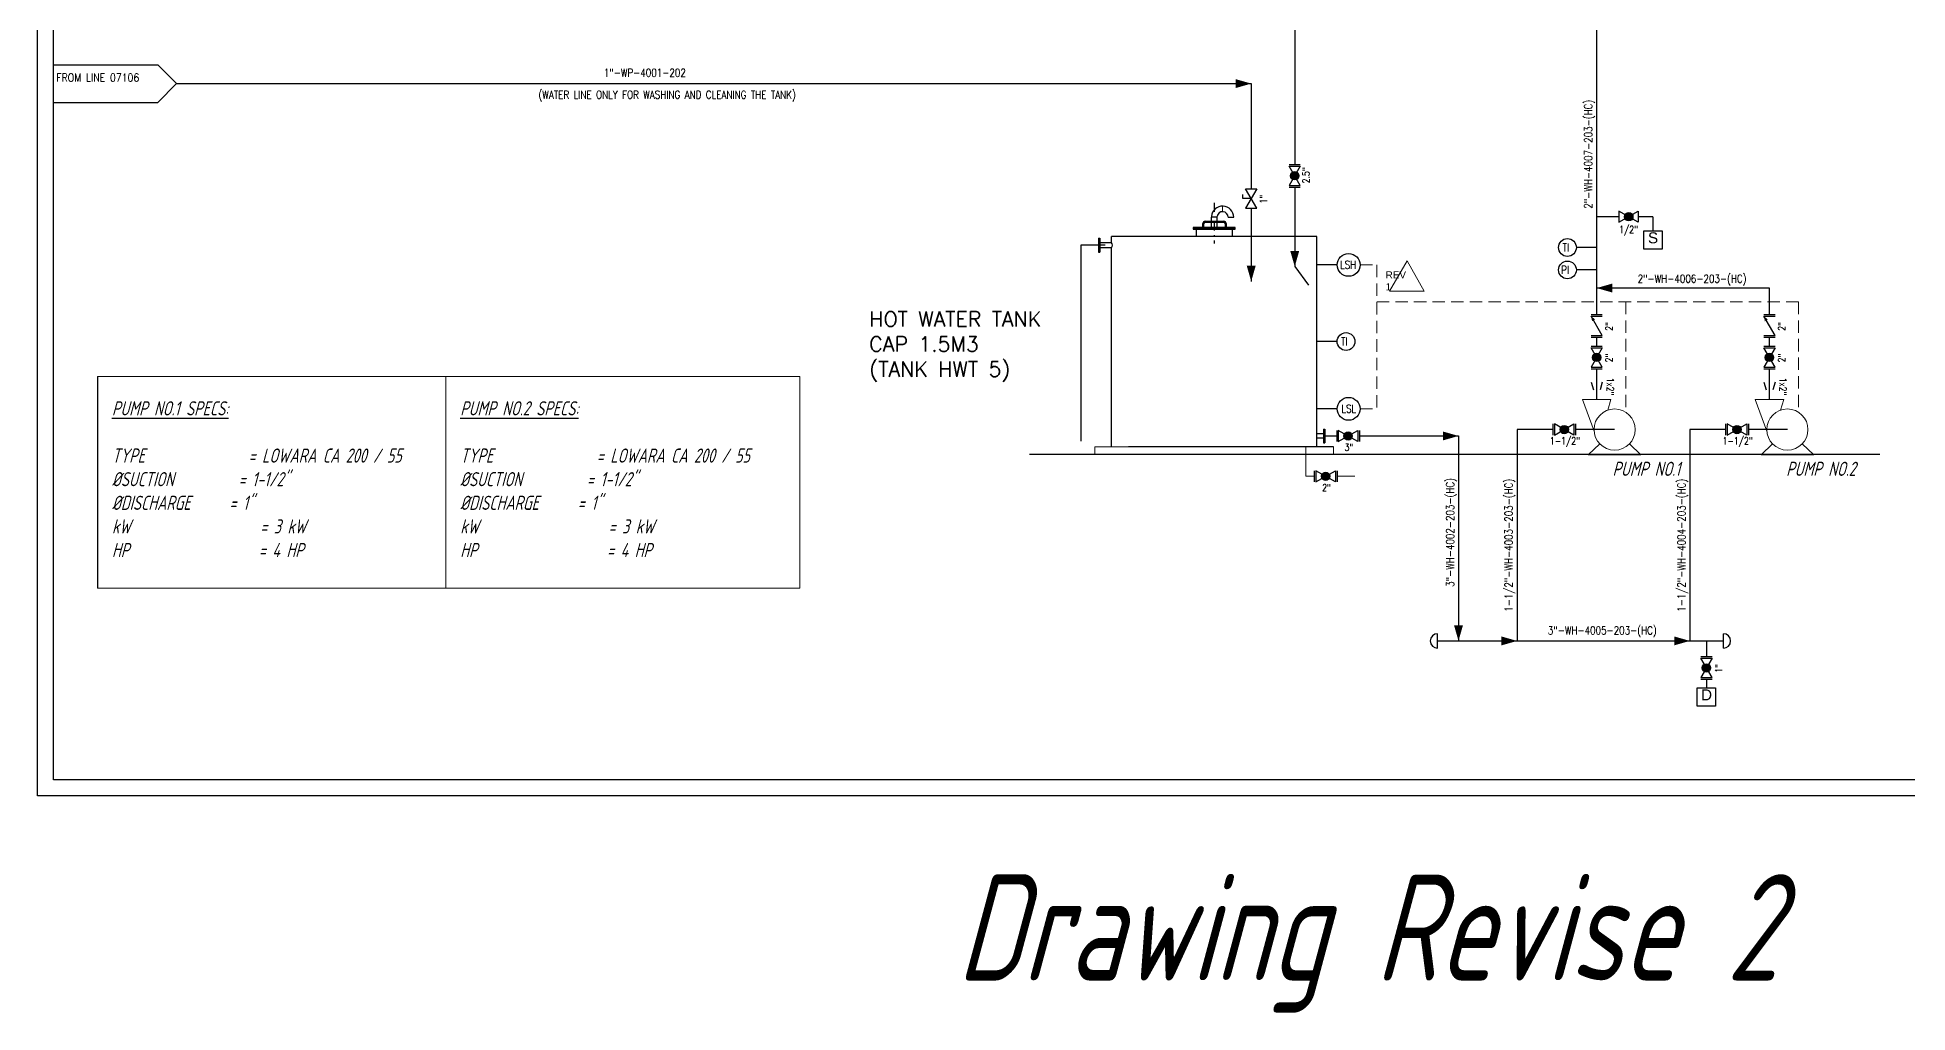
# Model space of a CAD drawing. Extents: x -29512 to 147477, y -5232 to 39709.
# Drawn here: x 141020.5 to 141284.4, y 7845.6 to 7983.3 of the extents above; entities that cross this region are included whole.
import ezdxf
from ezdxf.enums import TextEntityAlignment as Align

# ---------------------------------------------------------------- set-up
doc = ezdxf.new("R2010")
doc.units = 0
for name, pattern in [('ASSI', [16, 10, -2, 2, -2]), ('DASHDOT', [25.4, 12.7, -6.35, 0, -6.35]), ('HIDDEN', [0.375, 0.25, -0.125])]:
    doc.linetypes.add(name, pattern=pattern)
doc.layers.get('0').update_dxf_attribs({"linetype": 'CONTINUOUS'})
doc.layers.add('DIMENSI', color=20, linetype='CONTINUOUS', lineweight=9)
doc.layers.add('FITTING', color=7, linetype='CONTINUOUS', lineweight=13)
for name, color, linetype in [('DIMENSION', 3, 'CONTINUOUS'), ('HATCH', 4, 'CONTINUOUS'), ('MIXER', 1, 'CONTINUOUS'), ('P-0001', 7, 'CONTINUOUS'), ('PIPA', 6, 'CONTINUOUS'), ('PRODUCT', 3, 'CONTINUOUS'), ('RED', 1, 'CONTINUOUS'), ('S', 7, 'CONTINUOUS'), ('TEXT', 4, 'CONTINUOUS')]:
    doc.layers.add(name, color=color, linetype=linetype)
doc.styles.add('A3', font='arial.ttf', dxfattribs={"height": 0.3})
doc.styles.add('C4', font='COMPLEX', dxfattribs={"height": 0.4})
doc.styles.add('ROMANS', font='romans')
doc.styles.add('S', font='ITALIC', dxfattribs={"height": 6})
doc.styles.add('S25', font='SIMPLEX', dxfattribs={"width": 0.8, "height": 0.25})
doc.styles.add('S3', font='SIMPLEX', dxfattribs={"width": 0.9, "height": 0.3})
doc.styles.add('S35S', font='SIMPLEX', dxfattribs={"width": 0.5, "height": 0.35})
doc.styles.add('S3S', font='SIMPLEX', dxfattribs={"width": 0.7, "height": 0.3})
doc.styles.add('STYLE4', font='isocp.shx', dxfattribs={"width": 0.8, "oblique": 15, "height": 2})

# ---------------------------------------------------------------- blocks, each defined once
blk = doc.blocks.new('LOSAN', base_point=(47, 38))
for p, q in [((47, 38.7), (50.9, 38.7)), ((47, 37.3), (50.9, 37.3))]:
    blk.add_line(p, q)
at = {"layer": 'S'}
for tag, p, height, style, width in [('3', (47.1, 38.1), 0.35, 'S35S', 0.5), ('1', (47.1, 38.1), 0.3, 'S3', 0.9), ('4', (47.1, 37.5), 0.35, 'S35S', 0.5), ('2', (47.1, 37.5), 0.3, 'S3', 0.9)]:
    blk.add_attdef(tag, p, '', height=height, dxfattribs=dict(at, style=style, width=width))
blk = doc.blocks.new('PUMP')
at = {"layer": 'FITTING'}
for points in [[(298, -21), (468, 438), (53, 438), (101, 282)], [(-217, -206), (-383, -365), (383, -365), (217, -206)]]:
    blk.add_lwpolyline(points, dxfattribs=at)
blk.add_circle((0, 0), 299, dxfattribs=at)
blk = doc.blocks.new('PRESA', base_point=(1.75, 0.1))
for p, q in [((1.5, 0.1), (1.5, 0.6)), ((1.5, 0.6), (2, 0.6)), ((2, 0.6), (2, 0.1)), ((2, 0.1), (1.5, 0.1))]:
    blk.add_line(p, q)
at = {"style": 'S', "width": 1.2}
blk.add_attdef('1', text='', height=0.3, dxfattribs=at).set_placement((1.75, 0.2), align=Align.CENTER)

msp = doc.modelspace()

# ---------------------------------------------------------------- hatches: boundary and pattern name
h = msp.add_hatch(color=256)
edge = h.paths.add_edge_path()
edge.add_arc((141197.9516, 7963.722), 0.5901, 0, 360)
h = msp.add_hatch(color=256)
edge = h.paths.add_edge_path()
edge.add_arc((141245.0876, 7957.942), 0.5901, 0, 360)
h = msp.add_hatch(color=256)
edge = h.paths.add_edge_path()
edge.add_arc((141240.5576, 7938.0756), 0.5901, 0, 360)
h = msp.add_hatch(color=256)
edge = h.paths.add_edge_path()
edge.add_arc((141264.9335, 7938.0756), 0.5901, 0, 360)
h = msp.add_hatch(color=256)
edge = h.paths.add_edge_path()
edge.add_arc((141205.4773, 7926.9969), 0.5901, 0, 360)
h = msp.add_hatch(color=256)
edge = h.paths.add_edge_path()
edge.add_arc((141235.9757, 7927.901), 0.5901, 0, 360)
h = msp.add_hatch(color=256)
edge = h.paths.add_edge_path()
edge.add_arc((141260.3516, 7927.901), 0.5901, 0, 360)
h = msp.add_hatch(color=256)
edge = h.paths.add_edge_path()
edge.add_arc((141202.3171, 7921.3051), 0.5901, 0, 360)
h = msp.add_hatch(color=256)
edge = h.paths.add_edge_path()
edge.add_arc((141256.0411, 7894.2627), 0.5901, 0, 360)

# ---------------------------------------------------------------- linework, layer by layer
for p, q in [((141037.552, 7979.3841), (141040.1712, 7976.7358)), ((141040.1712, 7976.7358), (141037.552, 7974.0875)), ((141197.1648, 7965.0989), (141198.7385, 7965.0989)), ((141198.7385, 7962.3451), (141197.1648, 7965.0989)), ((141198.7385, 7965.0989), (141197.1648, 7962.3451)), ((141191.0258, 7961.8841), (141192.5994, 7961.8841)), ((141192.5994, 7961.8841), (141191.0258, 7959.1303)), ((141192.5994, 7959.1303), (141191.0258, 7961.8841)), ((141197.1648, 7962.3451), (141198.7385, 7962.3451)), ((141190.6324, 7960.5072), (141190.6324, 7961.0973)), ((141191.8126, 7960.5072), (141190.6324, 7960.5072)), ((141191.0258, 7959.1303), (141192.5994, 7959.1303)), ((141243.6623, 7958.7288), (141243.6623, 7957.1552)), ((141246.4161, 7957.1552), (141243.6623, 7958.7288)), ((141243.6623, 7957.1552), (141246.4161, 7958.7288)), ((141246.4161, 7958.7288), (141246.4161, 7957.1552)), ((141239.7708, 7939.4525), (141241.3445, 7939.4525)), ((141241.3445, 7936.6987), (141239.7708, 7939.4525)), ((141241.3445, 7939.4525), (141239.7708, 7936.6987)), ((141264.1467, 7939.4525), (141265.7203, 7939.4525)), ((141265.7203, 7936.6987), (141264.1467, 7939.4525)), ((141265.7203, 7939.4525), (141264.1467, 7936.6987)), ((141239.7708, 7936.6987), (141241.3445, 7936.6987)), ((141264.1467, 7936.6987), (141265.7203, 7936.6987)), ((141204.1004, 7926.2101), (141206.8542, 7927.7837)), ((141204.1004, 7927.7837), (141204.1004, 7926.2101)), ((141206.8542, 7926.2101), (141204.1004, 7927.7837)), ((141206.8542, 7927.7837), (141206.8542, 7926.2101)), ((141234.5988, 7927.1142), (141237.3527, 7928.6878)), ((141234.5988, 7928.6878), (141234.5988, 7927.1142)), ((141237.3527, 7927.1142), (141234.5988, 7928.6878)), ((141237.3527, 7928.6878), (141237.3527, 7927.1142)), ((141258.9747, 7927.1142), (141261.7285, 7928.6878)), ((141258.9747, 7928.6878), (141258.9747, 7927.1142)), ((141261.7285, 7927.1142), (141258.9747, 7928.6878)), ((141261.7285, 7928.6878), (141261.7285, 7927.1142)), ((141200.9401, 7920.5183), (141203.694, 7922.0919)), ((141200.9401, 7922.0919), (141200.9401, 7920.5183)), ((141203.694, 7920.5183), (141200.9401, 7922.0919)), ((141203.694, 7922.0919), (141203.694, 7920.5183)), ((141255.2542, 7895.6396), (141256.8279, 7895.6396)), ((141256.8279, 7892.8857), (141255.2542, 7895.6396)), ((141256.8279, 7895.6396), (141255.2542, 7892.8857)), ((141255.2542, 7892.8857), (141256.8279, 7892.8857))]:
    msp.add_line(p, q)
at = {"color": 1, "lineweight": 20}
for p, q in [((141213.81, 7951.7051), (141211.317, 7947.4509)), ((141213.81, 7951.7051), (141216.2187, 7947.4509)), ((141211.317, 7947.4509), (141216.2187, 7947.4509))]:
    msp.add_line(p, q, dxfattribs=at)
for centre in [(141197.9516, 7963.722), (141245.0876, 7957.942), (141240.5576, 7938.0756), (141264.9335, 7938.0756), (141205.4773, 7926.9969), (141235.9757, 7927.901), (141260.3516, 7927.901), (141202.3171, 7921.3051), (141256.0411, 7894.2627)]:
    msp.add_circle(centre, 0.5901)
at = {"layer": 'DIMENSI', "color": 3, "linetype": 'ByBlock', "lineweight": 9}
for p, q in [((141169.7387, 7925.4824), (141203.4159, 7925.4824)), ((141169.7387, 7925.4824), (141169.7387, 7924.3593)), ((141203.4159, 7925.4824), (141203.4159, 7924.3593))]:
    msp.add_line(p, q, dxfattribs=at)
at = {"layer": 'DIMENSION', "color": 0, "linetype": 'ByBlock', "ltscale": 0.5}
for p, q in [((141197.9516, 8013.0568), (141197.9516, 7965.3294)), ((141240.5576, 7949.7964), (141240.5576, 8010.2859)), ((141040.1712, 7976.7358), (141191.8126, 7976.7358)), ((141191.8126, 7976.7358), (141191.8126, 7961.8841)), ((141197.9516, 7962.1146), (141197.9516, 7950.9149)), ((141191.8126, 7959.1303), (141191.8126, 7948.8135)), ((141243.6623, 7957.942), (141240.5576, 7957.942)), ((141248.4948, 7957.942), (141246.4161, 7957.942)), ((141248.4948, 7957.942), (141248.4948, 7955.9684)), ((141171.2028, 7953.9183), (141167.766, 7953.9183)), ((141167.766, 7953.9183), (141167.766, 7926.2501)), ((141240.5576, 7953.6005), (141237.6835, 7953.6005)), ((141197.9516, 7950.9149), (141199.9021, 7948.2996)), ((141203.9351, 7951.1436), (141201.0609, 7951.1436)), ((141240.5576, 7950.4299), (141237.6835, 7950.4299)), ((141240.5576, 7944.1386), (141240.5576, 7949.7964)), ((141264.9335, 7947.8757), (141240.5576, 7947.8757)), ((141264.9335, 7944.1386), (141264.9335, 7947.8757)), ((141203.9351, 7940.3259), (141201.0609, 7940.3259)), ((141240.5576, 7939.683), (141240.5576, 7940.9238)), ((141264.9335, 7939.683), (141264.9335, 7940.9238)), ((141029.0446, 7935.4035), (141029.0446, 7905.5159)), ((141240.5576, 7932.1568), (141240.5576, 7936.4682)), ((141264.9335, 7932.1568), (141264.9335, 7936.4682)), ((141203.9351, 7930.8275), (141201.0609, 7930.8275)), ((141202.2146, 7926.9969), (141203.8699, 7926.9969)), ((141207.0847, 7926.9969), (141221.059, 7926.9969)), ((141221.059, 7926.9969), (141221.059, 7898.0681)), ((141234.3684, 7927.901), (141229.3221, 7927.901)), ((141229.3221, 7927.901), (141229.3221, 7898.0681)), ((141243.0853, 7927.901), (141237.5831, 7927.901)), ((141253.6979, 7927.901), (141253.6979, 7898.0681)), ((141256.9151, 7927.901), (141253.6979, 7927.901)), ((141258.7442, 7927.901), (141256.9151, 7927.901)), ((141267.4611, 7927.901), (141261.959, 7927.901)), ((141280.5254, 7924.3593), (141160.539, 7924.3593)), ((141218.1009, 7897.0493), (141218.1009, 7899.0869)), ((141218.1009, 7898.0681), (141258.4347, 7898.0681)), ((141256.0411, 7898.0681), (141256.0411, 7895.8701)), ((141258.4347, 7897.0493), (141258.4347, 7899.0869)), ((141256.0411, 7892.6553), (141256.0411, 7891.4594))]:
    msp.add_line(p, q, dxfattribs=at)
at = {"layer": 'DIMENSION', "color": 6, "linetype": 'ByBlock', "ltscale": 0.5}
for p, q in [((141197.1648, 7965.3294), (141198.7385, 7965.3294)), ((141197.1648, 7962.1146), (141198.7385, 7962.1146)), ((141239.7708, 7944.1386), (141241.3445, 7944.1386)), ((141264.1467, 7944.1386), (141265.7203, 7944.1386)), ((141239.7708, 7940.9238), (141241.3445, 7940.9238)), ((141264.1467, 7940.9238), (141265.7203, 7940.9238)), ((141239.7708, 7939.683), (141241.3445, 7939.683)), ((141264.1467, 7939.683), (141265.7203, 7939.683)), ((141239.7708, 7936.4682), (141241.3445, 7936.4682)), ((141264.1467, 7936.4682), (141265.7203, 7936.4682)), ((141203.8699, 7927.7837), (141203.8699, 7926.2101)), ((141207.0847, 7927.7837), (141207.0847, 7926.2101)), ((141234.3684, 7928.6878), (141234.3684, 7927.1142)), ((141237.5831, 7928.6878), (141237.5831, 7927.1142)), ((141258.7442, 7928.6878), (141258.7442, 7927.1142)), ((141261.959, 7928.6878), (141261.959, 7927.1142)), ((141200.7097, 7922.0919), (141200.7097, 7920.5183)), ((141203.9245, 7922.0919), (141203.9245, 7920.5183)), ((141255.2542, 7895.8701), (141256.8279, 7895.8701)), ((141255.2542, 7892.6553), (141256.8279, 7892.6553))]:
    msp.add_line(p, q, dxfattribs=at)
at = {"layer": 'DIMENSION', "color": 7, "linetype": 'DASHDOT', "ltscale": 0.1}
msp.add_line((141186.5773, 7959.8894), (141186.5773, 7954.1494), dxfattribs=at)
at = {"layer": 'DIMENSION', "color": 3, "linetype": 'ByBlock', "ltscale": 0.5}
for p, q in [((141184.9895, 7956.413), (141184.9895, 7956.9805)), ((141185.1213, 7956.413), (141185.1213, 7956.9505)), ((141185.1213, 7956.5641), (141185.1213, 7956.9505)), ((141185.3126, 7957.3036), (141187.9432, 7957.3036)), ((141185.3232, 7957.1525), (141187.9325, 7957.1525)), ((141188.1345, 7956.9505), (141188.1345, 7956.413)), ((141188.1345, 7956.9505), (141188.1345, 7956.5641)), ((141188.2663, 7956.9805), (141188.2663, 7956.413))]:
    msp.add_line(p, q, dxfattribs=at)
at = {"layer": 'DIMENSION', "color": 4, "linetype": 'HIDDEN', "lineweight": 5, "ltscale": 7}
for p, q in [((141207.1637, 7951.1436), (141209.5309, 7951.1436)), ((141209.5309, 7951.1436), (141209.5309, 7930.8275)), ((141269.0232, 7945.9359), (141209.5309, 7945.9359)), ((141207.1637, 7930.8275), (141209.5309, 7930.8275))]:
    msp.add_line(p, q, dxfattribs=at)
at = {"layer": 'DIMENSION', "color": 4, "linetype": 'HIDDEN', "lineweight": 15, "ltscale": 7}
for p, q in [((141244.6474, 7945.9359), (141244.6474, 7930.3503)), ((141269.0232, 7945.9359), (141269.0232, 7930.3503))]:
    msp.add_line(p, q, dxfattribs=at)
at = {"layer": 'DIMENSION', "color": 6, "linetype": 'ByBlock', "ltscale": 0.5}
msp.add_lwpolyline([(141440.5471, 7876.2005), (141020.5471, 7876.2005), (141020.5471, 8173.2005), (141440.5471, 8173.2005)], close=True, dxfattribs=at)
at = {"layer": 'DIMENSION', "color": 0, "linetype": 'ByBlock', "ltscale": 0.5}
msp.add_lwpolyline([(141022.7971, 8170.9505), (141438.2971, 8170.9505), (141438.2971, 7878.4505), (141022.7971, 7878.4505)], close=True, dxfattribs=at)
for centre, radius in [((141236.4298, 7953.6005), 1.2537), ((141205.5494, 7951.1436), 1.6143), ((141236.4298, 7950.4299), 1.2537), ((141205.1888, 7940.3259), 1.2537), ((141205.5494, 7930.8275), 1.6143)]:
    msp.add_circle(centre, radius, dxfattribs=at)
at = {"layer": 'DIMENSION', "color": 3, "linetype": 'ByBlock', "ltscale": 0.5}
for centre, radius, start, end in [((141185.3126, 7956.9805), 0.3231, 90, 180), ((141185.3232, 7956.9505), 0.202, 90, 180), ((141187.9325, 7956.9505), 0.202, 0, 90), ((141187.9432, 7956.9805), 0.3231, 0, 90)]:
    msp.add_arc(centre, radius, start, end, dxfattribs=at)
at = {"layer": 'DIMENSION', "color": 0, "linetype": 'ByBlock', "ltscale": 0.5}
for centre, start, end in [((141218.1009, 7898.0681), 90, 270), ((141258.4347, 7898.0681), 270, 90)]:
    msp.add_arc(centre, 1.0188, start, end, dxfattribs=at)
at = {"layer": 'FITTING', "linetype": 'ByBlock', "ltscale": 0.5}
for p, q in [((141187.7642, 7958.6519), (141187.7642, 7959.4394)), ((141029.0446, 7935.4035), (141128.1054, 7935.4035)), ((141078.1811, 7935.4035), (141078.1811, 7905.5159)), ((141128.1054, 7935.4035), (141128.1054, 7905.5159)), ((141199.5314, 7925.4824), (141199.5314, 7921.3051)), ((141199.5314, 7921.3051), (141200.7097, 7921.3051)), ((141203.9245, 7921.3051), (141206.4082, 7921.3051)), ((141029.0446, 7905.5159), (141128.1054, 7905.5159))]:
    msp.add_line(p, q, dxfattribs=at)
at = {"layer": 'HATCH', "color": 3}
for p, q in [((141172.0937, 7954.2765), (141172.0937, 7955.1694)), ((141172.0937, 7925.4824), (141172.0937, 7953.5601)), ((141201.0609, 7925.4824), (141201.0609, 7955.1694))]:
    msp.add_line(p, q, dxfattribs=at)
at = {"layer": 'MIXER', "color": 3}
for p, q in [((141201.0609, 7955.1694), (141172.0937, 7955.1694)), ((141202.0207, 7927.2998), (141201.0609, 7927.2998)), ((141202.0207, 7927.9662), (141202.2146, 7927.9662)), ((141202.0207, 7927.9662), (141202.0207, 7926.0276)), ((141202.2146, 7927.9662), (141202.2146, 7926.0276)), ((141203.4159, 7925.4824), (141174.5131, 7925.4824)), ((141202.0207, 7926.694), (141201.0609, 7926.694)), ((141202.0207, 7926.0276), (141202.2146, 7926.0276))]:
    msp.add_line(p, q, dxfattribs=at)
at = {"layer": 'P-0001', "linetype": 'ASSI'}
for p, q in [((141170.2504, 7954.6608), (141170.4999, 7954.6608)), ((141170.4999, 7953.1758), (141170.2504, 7953.1758))]:
    msp.add_line(p, q, dxfattribs=at)
at = {"layer": 'P-0001', "linetype": 'Continuous'}
for p, q in [((141170.2504, 7954.5242), (141170.286, 7954.5242)), ((141170.2504, 7954.5242), (141170.2504, 7953.3125)), ((141170.2504, 7953.3125), (141170.286, 7953.3125)), ((141170.286, 7954.8984), (141170.286, 7952.9382)), ((141170.286, 7954.8984), (141170.4642, 7954.8984)), ((141170.4642, 7954.8984), (141170.4642, 7952.9382)), ((141172.0937, 7954.2765), (141170.4642, 7954.2765)), ((141172.0937, 7953.5601), (141170.4642, 7953.5601)), ((141170.286, 7952.9382), (141170.4642, 7952.9382))]:
    msp.add_line(p, q, dxfattribs=at)
msp.add_arc((141171.6328, 7953.9183), 0.5838, 322.153341, 37.846659, dxfattribs=at)
at = {"layer": 'PRODUCT'}
for p, q in [((141184.033, 7956.2094), (141184.033, 7955.1694)), ((141186.1891, 7957.3036), (141186.1891, 7957.8643)), ((141186.9767, 7957.8643), (141186.1891, 7957.8643)), ((141186.1891, 7956.413), (141186.1891, 7957.1525)), ((141186.9767, 7957.8643), (141186.9767, 7957.3036)), ((141186.9767, 7957.1525), (141186.9767, 7956.413)), ((141188.5517, 7957.8643), (141189.3393, 7957.8643)), ((141189.1217, 7956.2094), (141189.1217, 7955.1694))]:
    msp.add_line(p, q, dxfattribs=at)
for points in [[(141189.5457, 7956.3112), (141189.5457, 7956.413), (141183.6089, 7956.413), (141183.6089, 7956.3112)], [(141189.5457, 7956.2094), (141189.5457, 7956.3112), (141183.6089, 7956.3112), (141183.6089, 7956.2094)]]:
    msp.add_lwpolyline(points, close=True, dxfattribs=at)
for radius, start, end in [(1.5751, 0, 175.153932), (0.7875, 0, 170.272756), (1.5751, 175.153932, 180), (0.7875, 170.272756, 180)]:
    msp.add_arc((141187.7642, 7957.8643), radius, start, end, dxfattribs=at)
at = {"layer": 'RED', "color": 0}
for points in [[(141191.8126, 7976.7358), (141189.6096, 7976.1064), (141189.6096, 7977.3652)], [(141191.8126, 7948.8135), (141191.1832, 7951.0165), (141192.4421, 7951.0165)], [(141197.9516, 7950.9149), (141197.3222, 7953.1179), (141198.5811, 7953.1179)], [(141240.5576, 7947.8757), (141242.7607, 7948.5051), (141242.7607, 7947.2462)], [(141221.059, 7926.9969), (141218.8559, 7926.3675), (141218.8559, 7927.6264)], [(141221.059, 7898.0681), (141220.4296, 7900.2711), (141221.6885, 7900.2711)], [(141229.3221, 7898.0681), (141227.119, 7897.4386), (141227.119, 7898.6975)], [(141253.6979, 7898.0681), (141251.4948, 7897.4386), (141251.4948, 7898.6975)]]:
    msp.add_solid(points, dxfattribs=at)
at = {"layer": 'S'}
for p, q in [((141241.3445, 7941.1543), (141239.7708, 7943.9081)), ((141239.7708, 7943.9081), (141241.3445, 7943.9081)), ((141265.7203, 7941.1543), (141264.1467, 7943.9081)), ((141264.1467, 7943.9081), (141265.7203, 7943.9081)), ((141239.7708, 7941.1543), (141241.3445, 7941.1543)), ((141264.1467, 7941.1543), (141265.7203, 7941.1543)), ((141239.7708, 7934.6109), (141240.0856, 7933.5094)), ((141241.3445, 7934.6109), (141241.0297, 7933.5094)), ((141264.1467, 7934.6109), (141264.4614, 7933.5094)), ((141265.7203, 7934.6109), (141265.4056, 7933.5094))]:
    msp.add_line(p, q, dxfattribs=at)
for points in [[(141239.7708, 7943.9081), (141239.9009, 7943.195), (141240.3265, 7943.4417)], [(141264.1467, 7943.9081), (141264.2768, 7943.195), (141264.7023, 7943.4417)]]:
    msp.add_solid(points, dxfattribs=at)

# ---------------------------------------------------------------- block references
ref = msp.add_blockref('LOSAN', (141022.7971, 7976.7358), dxfattribs=dict(xscale=3.783312564773951, yscale=3.783312564744847, zscale=3.783312564745332))
ref.add_attrib('1', 'FROM LINE 07106', (141023.215, 7977.012), dxfattribs={"layer": 'S', "height": 1.134994, "style": 'S3S', "width": 0.85})
ref = msp.add_blockref('PRESA', (141248.4948, 7953.3869), dxfattribs=dict(xscale=5.162921723793261, yscale=5.162921723822365, zscale=5.162921723825171))
ref.add_attrib('1', 'S', dxfattribs={"height": 1.5489, "style": 'A3'}).set_placement((141248.5071, 7954.1924), align=Align.CENTER)
ref = msp.add_blockref('PRESA', (141256.0411, 7888.878), dxfattribs=dict(xscale=5.162921723796899, yscale=5.162921723825093, zscale=5.162921723825171))
ref.add_attrib('1', 'D', dxfattribs={"height": 1.5489, "style": 'A3'}).set_placement((141256.0534, 7889.6834), align=Align.CENTER)
at = {"layer": 'PIPA', "color": 0, "xscale": -0.009711950311611872, "yscale": 0.00971195030342642, "zscale": 0.009711950305763044}
for p in [(141243.0853, 7927.901), (141267.4611, 7927.901)]:
    msp.add_blockref('PUMP', p, dxfattribs=at)

# ---------------------------------------------------------------- texts
at = {"color": 1, "lineweight": 25, "insert": (141210.7805, 7950.2283), "char_height": 1, "width": 6.090532, "attachment_point": 1, "style": 'C4'}
msp.add_mtext('{\\f@Arial Unicode MS|b0|i0|c0|p34;REV\\P1}', dxfattribs=at)
at = {"layer": 'DIMENSION', "color": 11, "char_height": 2, "attachment_point": 1, "style": 'STYLE4'}
for s, insert in [('\\A1;{\\L\\C1;PUMP NO.1 SPECS:\\P\\A0;\\P\\lTYPE                = LOWARA \\A1;CA 200 / 55\\A0;\\P%%CSUCTION          = 1-1/2" \\P%%CDISCHARGE      = 1"\\PkW                    = 3 kW\\PHP                    = 4 HP}', (141031.07, 7931.899)), ('\\A1;{\\L\\C1;PUMP NO.2 SPECS:\\P\\A0;\\P\\lTYPE                = LOWARA \\A1;CA 200 / 55\\A0;\\P%%CSUCTION          = 1-1/2" \\P%%CDISCHARGE      = 1"\\PkW                    = 3 kW\\PHP                    = 4 HP}', (141080.2064, 7931.899))]:
    msp.add_mtext(s, dxfattribs=dict(at, insert=insert))
at = {"layer": 'DIMENSION', "color": 1, "char_height": 2, "attachment_point": 1, "style": 'STYLE4'}
for s, insert in [('PUMP NO.1', (141242.7966, 7923.3597)), ('PUMP NO.2', (141267.2934, 7923.3597))]:
    msp.add_mtext(s, dxfattribs=dict(at, insert=insert))
at = {"layer": 'FITTING', "linetype": 'ByBlock', "ltscale": 0.5, "insert": (141150.2377, 7865.1346), "char_height": 15, "width": 1689.443083, "attachment_point": 1, "style": 'STYLE4'}
msp.add_mtext('Drawing Revise 2', dxfattribs=at)
at = {"layer": 'S', "style": 'S25', "width": 0.8}
for s, height, p in [('1"-WP-4001-202', 1.129135, (141112.0436, 7977.6998)), ('(WATER LINE ONLY FOR WASHING AND CLEANING THE TANK)', 1.129135, (141127.5553, 7974.5999)), ('1/2"', 1, (141246.3853, 7955.6436)), ('TI', 1.12913, (141236.667, 7953.0547)), ('LSH', 1.12913, (141206.624, 7950.5979)), ('PI', 1.12913, (141236.667, 7949.8841)), ('2"-WH-4006-203-(HC)', 1.129135, (141261.7008, 7948.6322)), ('TI', 1.12913, (141205.426, 7939.7802)), ('LSL', 1.12913, (141206.624, 7930.2817)), ('1-1/2"', 1, (141238.1971, 7925.8092)), ('1-1/2"', 1, (141262.5729, 7925.8092)), ('3"', 1, (141206.2126, 7924.905)), ('2"', 1, (141203.0524, 7919.2132)), ('3"-WH-4005-203-(HC)', 1.129135, (141249.0311, 7898.9875))]:
    msp.add_text(s, height=height, dxfattribs=at).set_placement(p, align=Align.RIGHT)
for s, height, rotation, p in [('2"-WH-4007-203-(HC)', 1.129135, 90, (141239.9331, 7974.4493)), ('2.5"', 1, 90, (141200.049, 7964.9137)), ('1"', 1, 90, (141194.0417, 7961.0487)), ('2"', 1, 90, (141242.7867, 7943.0727)), ('2"', 1, 90, (141267.1626, 7943.0727)), ('2"', 1, 90, (141242.7867, 7938.6171)), ('2"', 1, 90, (141267.1626, 7938.6171)), ('1x2"', 1, 270, (141241.9649, 7932.7191)), ('1x2"', 1, 270, (141266.3408, 7932.7191)), ('3"-WH-4002-203-(HC)', 1.129135, 90, (141220.4344, 7921.0658)), ('1-1/2"-WH-4003-203-(HC)', 1.129135, 90, (141228.6975, 7920.9602)), ('1-1/2"-WH-4004-203-(HC)', 1.129135, 90, (141253.0733, 7920.9602)), ('1"', 1, 90, (141258.2701, 7894.8042))]:
    msp.add_text(s, height=height, rotation=rotation, dxfattribs=at).set_placement(p, align=Align.RIGHT)
at = {"layer": 'TEXT', "color": 1, "insert": (141137.9276, 7944.5564), "char_height": 2.1205, "width": 97.364805, "attachment_point": 1, "style": 'ROMANS'}
msp.add_mtext('HOT WATER TANK\\PCAP 1.5M3\\P(TANK HWT 5)', dxfattribs=at)

doc.saveas('drawing.dxf')
